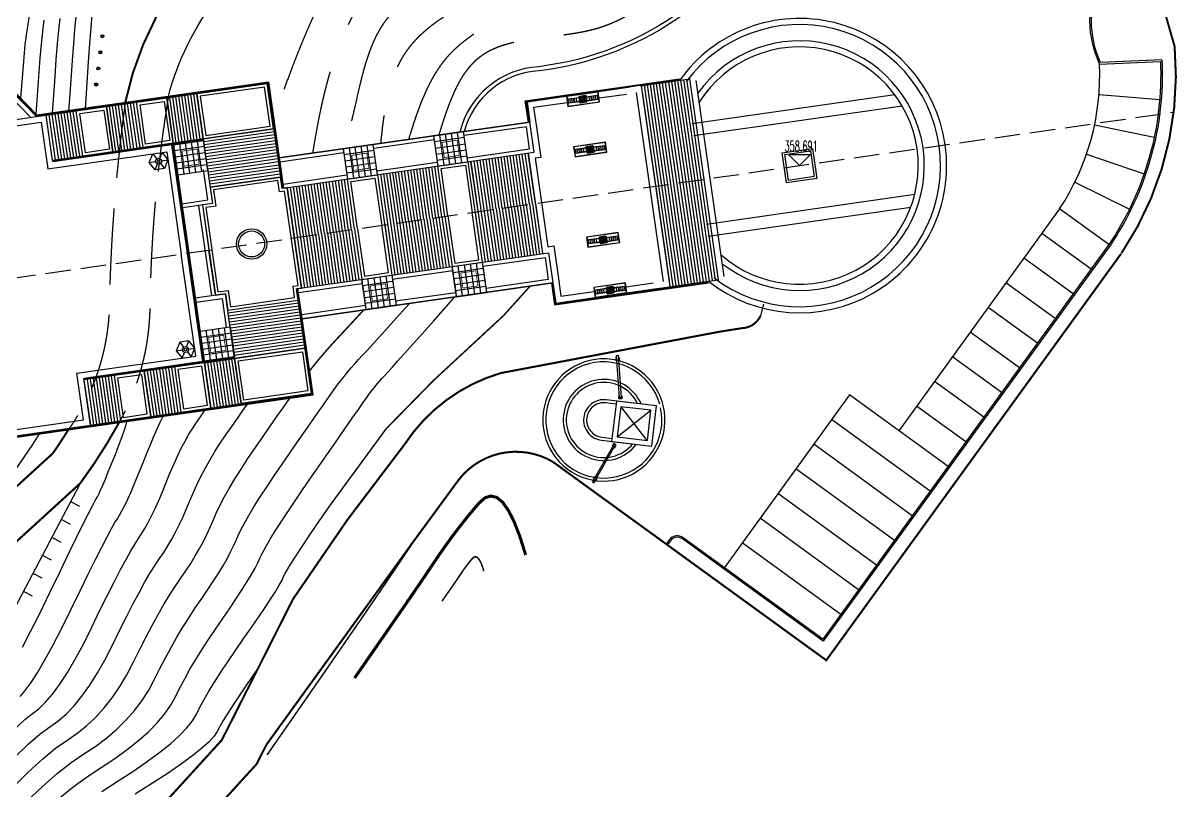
# Model space of a CAD drawing. Extents: x 351134 to 737836, y 2693212 to 3319468.
# Drawn here: x 578336 to 692059, y 3124821 to 3200467 of the extents above; entities that cross this region are included whole.
import ezdxf

# ---------------------------------------------------------------- set-up
doc = ezdxf.new("R2010")
doc.units = 0
doc.linetypes.add('0', pattern=[1, 1])
doc.linetypes.add('DASH', pattern=[0.35, 0.25, -0.1])
doc.layers.get('0').update_dxf_attribs({"linetype": 'CONTINUOUS'})
for name, color, linetype in [('00000实测标高', 6, 'CONTINUOUS'), ('00景观层', 10, 'CONTINUOUS'), ('01佛教小品', 2, 'CONTINUOUS'), ('01小品', 2, 'CONTINUOUS'), ('2', 7, 'CONTINUOUS'), ('3', 3, 'CONTINUOUS'), ('5', 5, 'CONTINUOUS'), ('DGX', 8, 'CONTINUOUS'), ('DLSS', 4, 'CONTINUOUS'), ('DMTZ', 3, 'CONTINUOUS'), ('瓦', 8, 'CONTINUOUS'), ('绿化', 3, 'CONTINUOUS'), ('道路', 1, 'CONTINUOUS')]:
    doc.layers.add(name, color=color, linetype=linetype)
doc.styles.add('_TCH_DIM', font='txt.shx', dxfattribs={"width": 0.8, "height": 3.5, "bigfont": 'hztxt.shx'})
doc.linetypes.add('FENCELINE2', pattern='A,6.35,-2.54,[132,ltypeshp.shx,S=2.54,R=0,X=-2.54,Y=0],-2.54,25.4', length=36.83)

# ---------------------------------------------------------------- blocks, each defined once
blk = doc.blocks.new('hrththh')
at = {"layer": '瓦'}
h = blk.add_hatch(dxfattribs=at)
h.set_pattern_fill('ANSI33', color=256, scale=600, style=0)
h.set_pattern_definition([(135, (1657657.03, 2146014.12), (106.06602, 106.06602), []), (135, (1657550.97, 2146014.12), (106.06602, 106.06602), [75, -37.5])])
h.paths.add_polyline_path([(1526935, 2243631), (1526985, 2243681), (1527535, 2243681), (1527585, 2243631), (1527585, 2243081), (1527535, 2243031), (1526985, 2243031), (1526935, 2243081)])
at = {"layer": '2', "flags": 128}
blk.add_lwpolyline([(1526935, 2243081), (1526935, 2243631), (1526985, 2243681), (1527535, 2243681), (1527585, 2243631), (1527585, 2243081), (1527535, 2243031), (1526985, 2243031), (1526935, 2243081)], dxfattribs=at)
at = {"layer": '3'}
for p, q in [((1527090, 2244616), (1527430, 2244616)), ((1527090, 2243706), (1527090, 2244616)), ((1527430, 2243706), (1527430, 2244616)), ((1527090, 2243006), (1527090, 2242096)), ((1527430, 2243006), (1527430, 2242096)), ((1527090, 2242096), (1527430, 2242096))]:
    blk.add_line(p, q, dxfattribs=at)
at = {"layer": '5', "color": 11}
for p, q in [((1527060, 2243706), (1527060, 2244796)), ((1527060, 2244796), (1527460, 2244796)), ((1527090, 2244429), (1527430, 2244429)), ((1527090, 2244250), (1527430, 2244250)), ((1527090, 2244188), (1527430, 2244188)), ((1527090, 2243990), (1527430, 2243990)), ((1527460, 2243706), (1527460, 2244796)), ((1527060, 2243006), (1527060, 2241916)), ((1527090, 2242723), (1527430, 2242723)), ((1527460, 2243006), (1527460, 2241916)), ((1527060, 2241916), (1527460, 2241916)), ((1527090, 2242524), (1527430, 2242524)), ((1527090, 2242463), (1527430, 2242463)), ((1527090, 2242284), (1527430, 2242284))]:
    blk.add_line(p, q, dxfattribs=at)
for points in [[(1526760, 2244936), (1526760, 2241776), (1527760, 2241776), (1527760, 2244936)], [(1526785, 2244911), (1526785, 2241801), (1527735, 2241801), (1527735, 2244911)]]:
    blk.add_lwpolyline(points, close=True, dxfattribs=at)
at = {"layer": '5', "color": 11, "flags": 128}
blk.add_lwpolyline([(1526910, 2243081), (1526910, 2243641), (1526974, 2243706), (1527545, 2243706), (1527610, 2243641), (1527610, 2243071), (1527545, 2243006), (1526974, 2243006), (1526917, 2243063)], dxfattribs=at)

msp = doc.modelspace()

# ---------------------------------------------------------------- linework, layer by layer
at = {"color": 1, "linetype": 'Continuous', "elevation": -355302, "flags": 128}
for points in [[(684436, 3196434, -0.221529), (684417, 3204905, 0.2747192), (680989, 3215163, -0.2329661), (678298, 3222713, 1.6078345)], [(690430, 3196697, -0.160329), (685353, 3178640)], [(657168, 3139787), (643408, 3149768, 0.4142136), (642011, 3149546), (641718, 3149141)]]:
    msp.add_lwpolyline(points, format="xyb", dxfattribs=at)
at = {"color": 8, "linetype": 'Continuous', "elevation": -355302, "flags": 128}
for points in [[(690573, 3196853), (684530, 3196588, -0.2193166), (684560, 3204857, 0.2750264), (681090, 3215274, -0.232837), (678447, 3222696)], [(690573, 3196853, -0.1616051), (685477, 3178556, -0.160329)], [(657201, 3139577), (643320, 3149647, 0.4142136), (642133, 3149458), (641839, 3149053)]]:
    msp.add_lwpolyline(points, format="xyb", dxfattribs=at)
at = {"color": 1, "linetype": 'Continuous', "elevation": -355302, "flags": 128}
for points in [[(684436, 3196434), (690430, 3196697)], [(685353, 3178640), (657168, 3139787)]]:
    msp.add_lwpolyline(points, dxfattribs=at)
at = {"color": 8, "linetype": 'Continuous', "elevation": -355302, "flags": 128}
for points in [[(684384, 3193428), (690360, 3192940)], [(683948, 3190455), (689820, 3189223)], [(683159, 3187553), (688820, 3185601)], [(681994, 3184783), (687376, 3182134)], [(685353, 3178640), (680496, 3182163)], [(683591, 3176212), (678735, 3179735)], [(685474, 3178552), (657201, 3139577)], [(681830, 3173783), (676973, 3177307)], [(680068, 3171355), (675212, 3174878)], [(678307, 3168927), (673450, 3172450)], [(676545, 3166498), (671688, 3170022)], [(674784, 3164070), (669927, 3167593)], [(673022, 3161642), (668165, 3165165)], [(669499, 3156785), (659785, 3163831)], [(671260, 3159213), (666404, 3162737)], [(667737, 3154357), (658024, 3161403)], [(665976, 3151928), (656262, 3158975)], [(657501, 3137692), (630565, 3157232)], [(657501, 3137692), (630565, 3157232)], [(664214, 3149500), (654501, 3156546)], [(662452, 3147072), (652739, 3154118)], [(660691, 3144643), (650978, 3151690)], [(658929, 3142215), (649216, 3149261)]]:
    msp.add_lwpolyline(points, dxfattribs=at)
at = {"color": 8, "linetype": 'Continuous', "flags": 128}
for points in [[(680496, 3182163), (664642, 3160308)], [(659785, 3163831), (647454, 3146833)]]:
    msp.add_lwpolyline(points, dxfattribs=at)
at = {"color": 8, "linetype": 'Continuous'}
for centre, radius, start, end in [((660416, 3195386, -1065906), 24043, 326.63548, 2.49893), ((626941, 3151050, -698), 7166, 48.46308, 141.2949)]:
    msp.add_arc(centre, radius, start, end, dxfattribs=at)
at = {"layer": '00000实测标高', "color": 6}
for p, q in [((654864, 3186423, -355302), (653814, 3187473, -355302)), ((655914, 3187473, -355302), (653814, 3187473, -355302)), ((654864, 3186423, -355302), (655914, 3187473, -355302))]:
    msp.add_line(p, q, dxfattribs=at)
at = {"layer": '00000实测标高', "color": 7, "linetype": 'DASH', "ltscale": 10000, "elevation": -355302, "flags": 128}
msp.add_lwpolyline([(369208, 3145600), (691743, 3191693)], dxfattribs=at)
at = {"layer": '00景观层', "linetype": 'Continuous'}
for p, q in [((579647, 3191253, -355302), (568828, 3202342, -355302)), ((579647, 3191253, -355302), (568828, 3202342, -355302)), ((579701, 3191412, -355302), (569040, 3202339, -355302)), ((579701, 3191412, -355302), (569040, 3202339, -355302)), ((596100, 3189058, -355302), (595463, 3193513, -355302)), ((596100, 3189058, -355302), (595463, 3193513, -355302)), ((587191, 3187785, -355302), (586554, 3192240, -355302)), ((590160, 3188209, -355302), (589524, 3192664, -355302)), ((593130, 3188634, -355302), (592494, 3193088, -355302)), ((593130, 3188634, -355302), (592494, 3193088, -355302)), ((581251, 3186936, -355302), (580614, 3191391, -355302)), ((603592, 3187177, -355302), (628291, 3190707, -355302)), ((593130, 3188634, -355302), (594675, 3177821, -355302)), ((604016, 3184207, -355302), (628715, 3187737, -355302)), ((581251, 3186936, -355302), (581272, 3186788, -355302)), ((623186, 3181897, -355302), (622478, 3186847, -355302)), ((603639, 3185786, -355302), (603868, 3184186, -355302)), ((622889, 3181854, -355302), (623596, 3176904, -355302)), ((613979, 3180581, -355302), (614687, 3175631, -355302)), ((596221, 3167009, -355302), (594675, 3177821, -355302)), ((605431, 3174307, -355302), (630130, 3177837, -355302)), ((606757, 3163969, -355302), (605282, 3174286, -355302)), ((605511, 3172686, -355302), (605282, 3174286, -355302)), ((605282, 3174286, -355302), (606757, 3163969, -355302)), ((605855, 3171337, -355302), (630554, 3174867, -355302)), ((599190, 3167433, -355302), (599827, 3162979, -355302)), ((599190, 3167433, -355302), (599827, 3162979, -355302)), ((590281, 3166160, -355302), (590918, 3161705, -355302)), ((593251, 3166585, -355302), (593887, 3162130, -355302)), ((596221, 3167009, -355302), (596857, 3162554, -355302)), ((596221, 3167009, -355302), (596857, 3162554, -355302)), ((587311, 3165736, -355302), (587290, 3165884, -355302))]:
    msp.add_line(p, q, dxfattribs=at)
at = {"layer": '00景观层', "color": 250, "linetype": 'Continuous'}
for p, q in [((579095, 3191174, -355302), (570601, 3199880, -355302)), ((579095, 3191174, -355302), (570601, 3199880, -355302)), ((594912, 3188888, -355302), (594276, 3193343, -355302)), ((595209, 3188931, -355302), (594573, 3193386, -355302)), ((595506, 3188973, -355302), (594870, 3193428, -355302)), ((595803, 3189016, -355302), (595166, 3193470, -355302)), ((587488, 3187827, -355302), (586851, 3192282, -355302)), ((587785, 3187870, -355302), (587148, 3192324, -355302)), ((588082, 3187912, -355302), (587445, 3192367, -355302)), ((588379, 3187955, -355302), (587742, 3192409, -355302)), ((588676, 3187997, -355302), (588039, 3192452, -355302)), ((588973, 3188039, -355302), (588336, 3192494, -355302)), ((589269, 3188082, -355302), (588633, 3192537, -355302)), ((589566, 3188124, -355302), (588930, 3192579, -355302)), ((589863, 3188167, -355302), (589227, 3192622, -355302)), ((593427, 3188676, -355302), (592791, 3193131, -355302)), ((593724, 3188719, -355302), (593088, 3193173, -355302)), ((594021, 3188761, -355302), (593385, 3193216, -355302)), ((594318, 3188803, -355302), (593682, 3193258, -355302)), ((594615, 3188846, -355302), (593979, 3193301, -355302)), ((581548, 3186978, -355302), (580911, 3191433, -355302)), ((581845, 3187021, -355302), (581208, 3191476, -355302)), ((582142, 3187063, -355302), (581505, 3191518, -355302)), ((582439, 3187106, -355302), (581802, 3191561, -355302)), ((582736, 3187148, -355302), (582099, 3191603, -355302)), ((583033, 3187191, -355302), (582396, 3191645, -355302)), ((583330, 3187233, -355302), (582693, 3191688, -355302)), ((583627, 3187276, -355302), (582990, 3191730, -355302)), ((583924, 3187318, -355302), (583287, 3191773, -355302)), ((591805, 3187141, -355302), (592037, 3187720, -355302)), ((609934, 3187679, -355302), (603648, 3186781, -355302)), ((590780, 3186733, -355302), (591398, 3186821, -355302)), ((591124, 3187589, -355302), (591509, 3187099, -355302)), ((591350, 3186007, -355302), (591582, 3186586, -355302)), ((591878, 3186628, -355302), (592263, 3186138, -355302)), ((591990, 3186906, -355302), (592607, 3186994, -355302)), ((603959, 3184603, -355302), (610246, 3185501, -355302)), ((630045, 3178431, -355302), (630639, 3178516, -355302)), ((605487, 3173912, -355302), (611773, 3174810, -355302)), ((612085, 3172632, -355302), (605799, 3171733, -355302)), ((593776, 3169031, -355302), (594161, 3168541, -355302)), ((594457, 3168583, -355302), (594689, 3169162, -355302)), ((594642, 3168348, -355302), (595259, 3168436, -355302)), ((593432, 3168175, -355302), (594050, 3168263, -355302)), ((594002, 3167449, -355302), (594234, 3168028, -355302)), ((594530, 3168071, -355302), (594915, 3167580, -355302)), ((597706, 3167221, -355302), (598342, 3162766, -355302)), ((598003, 3167264, -355302), (598639, 3162809, -355302)), ((598300, 3167306, -355302), (598936, 3162851, -355302)), ((598597, 3167348, -355302), (599233, 3162894, -355302)), ((598894, 3167391, -355302), (599530, 3162936, -355302)), ((590578, 3166203, -355302), (591215, 3161748, -355302)), ((590875, 3166245, -355302), (591512, 3161790, -355302)), ((591172, 3166287, -355302), (591809, 3161833, -355302)), ((591469, 3166330, -355302), (592106, 3161875, -355302)), ((591766, 3166372, -355302), (592403, 3161918, -355302)), ((592063, 3166415, -355302), (592700, 3161960, -355302)), ((592360, 3166457, -355302), (592997, 3162002, -355302)), ((592657, 3166500, -355302), (593294, 3162045, -355302)), ((592954, 3166542, -355302), (593590, 3162087, -355302)), ((596518, 3167051, -355302), (597154, 3162597, -355302)), ((596815, 3167094, -355302), (597451, 3162639, -355302)), ((597112, 3167136, -355302), (597748, 3162682, -355302)), ((597409, 3167179, -355302), (598045, 3162724, -355302)), ((584638, 3165354, -355302), (585275, 3160899, -355302)), ((584935, 3165396, -355302), (585572, 3160941, -355302)), ((585232, 3165439, -355302), (585869, 3160984, -355302)), ((585529, 3165481, -355302), (586166, 3161026, -355302)), ((585826, 3165523, -355302), (586463, 3161069, -355302)), ((586123, 3165566, -355302), (586760, 3161111, -355302)), ((586420, 3165608, -355302), (587057, 3161154, -355302)), ((586717, 3165651, -355302), (587354, 3161196, -355302)), ((587014, 3165693, -355302), (587651, 3161238, -355302))]:
    msp.add_line(p, q, dxfattribs=at)
at = {"layer": '00景观层', "color": 7}
for p, q in [((639194, 3194285, -355302), (644045, 3194979, -355302)), ((639194, 3194285, -355302), (644045, 3194979, -355302)), ((638204, 3194144, -355302), (628008, 3192687, -355302)), ((628008, 3192687, -355302), (628291, 3190707, -355302)), ((581251, 3186936, -355302), (580614, 3191391, -355302)), ((597009, 3182701, -355302), (594039, 3182276, -355302)), ((642023, 3174486, -355302), (646874, 3175179, -355302)), ((646895, 3175031, -355302), (646874, 3175179, -355302)), ((630554, 3174867, -355302), (630837, 3172888, -355302)), ((630837, 3172888, -355302), (641033, 3174345, -355302)), ((598282, 3173791, -355302), (595312, 3173366, -355302)), ((584341, 3165311, -355302), (584978, 3160857, -355302))]:
    msp.add_line(p, q, dxfattribs=at)
at = {"layer": '00景观层', "color": 11}
for p, q in [((595952, 3185855, -355302), (595527, 3188825, -355302)), ((621842, 3189179, -355302), (618872, 3188754, -355302)), ((619381, 3189433, -355302), (619806, 3186464, -355302)), ((620400, 3186548, -355302), (619975, 3189518, -355302)), ((620994, 3186633, -355302), (620569, 3189603, -355302)), ((621588, 3186718, -355302), (621163, 3189688, -355302)), ((596206, 3188316, -355302), (593236, 3187891, -355302)), ((593321, 3187297, -355302), (596291, 3187721, -355302)), ((593745, 3188570, -355302), (594170, 3185601, -355302)), ((594764, 3185685, -355302), (594339, 3188655, -355302)), ((595358, 3185770, -355302), (594933, 3188740, -355302)), ((612932, 3187906, -355302), (609963, 3187482, -355302)), ((610472, 3188161, -355302), (610896, 3185191, -355302)), ((611490, 3185276, -355302), (611066, 3188246, -355302)), ((612084, 3185360, -355302), (611660, 3188330, -355302)), ((612678, 3185445, -355302), (612253, 3188415, -355302)), ((618957, 3188160, -355302), (621927, 3188585, -355302)), ((619042, 3187566, -355302), (622012, 3187991, -355302)), ((593406, 3186703, -355302), (596376, 3187127, -355302)), ((593491, 3186109, -355302), (596461, 3186533, -355302)), ((610047, 3186888, -355302), (613017, 3187312, -355302)), ((610132, 3186294, -355302), (613102, 3186718, -355302)), ((619127, 3186972, -355302), (622097, 3187397, -355302)), ((610217, 3185700, -355302), (613187, 3186124, -355302)), ((620711, 3175887, -355302), (623681, 3176312, -355302)), ((621644, 3173596, -355302), (621220, 3176565, -355302)), ((621814, 3176651, -355302), (622238, 3173681, -355302)), ((622408, 3176736, -355302), (622832, 3173766, -355302)), ((623002, 3176821, -355302), (623426, 3173851, -355302)), ((612735, 3172322, -355302), (612311, 3175291, -355302)), ((612905, 3175377, -355302), (613329, 3172407, -355302)), ((613499, 3175462, -355302), (613923, 3172492, -355302)), ((614093, 3175547, -355302), (614517, 3172577, -355302)), ((620796, 3175293, -355302), (623766, 3175718, -355302)), ((611802, 3174613, -355302), (614771, 3175038, -355302)), ((611886, 3174019, -355302), (614856, 3174444, -355302)), ((620881, 3174699, -355302), (623851, 3175124, -355302)), ((623935, 3174530, -355302), (620966, 3174105, -355302)), ((611971, 3173425, -355302), (614941, 3173850, -355302)), ((615026, 3173256, -355302), (612056, 3172831, -355302)), ((595860, 3169534, -355302), (598830, 3169958, -355302)), ((596793, 3167242, -355302), (596369, 3170212, -355302)), ((596963, 3170297, -355302), (597387, 3167327, -355302)), ((597557, 3170382, -355302), (597981, 3167412, -355302)), ((598151, 3170467, -355302), (598575, 3167497, -355302)), ((595945, 3168940, -355302), (598915, 3169364, -355302)), ((596030, 3168346, -355302), (598999, 3168770, -355302)), ((599084, 3168176, -355302), (596115, 3167751, -355302))]:
    msp.add_line(p, q, dxfattribs=at)
at = {"layer": '00景观层', "color": 250, "linetype": 'DASH', "ltscale": 100}
for p, q in [((620626, 3176480, -355302), (620994, 3173906, -355302)), ((623596, 3176905, -355302), (624020, 3173935, -355302)), ((611717, 3175207, -355302), (612085, 3172633, -355302)), ((614687, 3175631, -355302), (615111, 3172661, -355302)), ((620994, 3173906, -355302), (621051, 3173510, -355302)), ((612085, 3172633, -355302), (612141, 3172237, -355302))]:
    msp.add_line(p, q, dxfattribs=at)
at = {"layer": '00景观层', "color": 250, "linetype": 'Continuous', "elevation": -355302, "flags": 128}
msp.add_lwpolyline([(664476, 3222957, 0.2612047), (647682, 3206752, -0.1423641), (643454, 3201835, -0.1287902), (629164, 3196172, 0.3283512), (621375, 3189719)], format="xyb", dxfattribs=at)
at = {"layer": '00景观层', "color": 7, "elevation": -355302, "flags": 128}
msp.add_lwpolyline([(664954, 3222666, 0.2659392), (648057, 3206611, -0.1427079), (643681, 3201506, -0.1288056), (629199, 3195773, 0.323222), (621805, 3189780, 0.323222)], format="xyb", dxfattribs=at)
at = {"layer": '00景观层', "color": 31, "linetype": 'FENCELINE2', "ltscale": 150, "elevation": -355302, "flags": 128}
for points in [[(568934, 3202340), (579674, 3191332), (602457, 3194588), (603942, 3184196)], [(628213, 3190696), (627919, 3192750), (643040, 3194916)], [(593141, 3188559), (596111, 3188984)], [(594601, 3177811), (593067, 3188549), (581262, 3186862)], [(594601, 3177811), (596136, 3167073), (584331, 3165386)], [(573707, 3166743), (574767, 3159322), (606842, 3163905), (605357, 3174297)], [(630480, 3174857), (630774, 3172803), (645895, 3174964)], [(596210, 3167083), (599180, 3167508)]]:
    msp.add_lwpolyline(points, dxfattribs=at)
at = {"layer": '00景观层', "linetype": 'Continuous', "elevation": -355302, "flags": 128}
for points in [[(570467, 3189941), (602393, 3194503)], [(603030, 3190048), (593130, 3188634)], [(628715, 3187737), (628291, 3190707)], [(581251, 3186936), (593130, 3188634)], [(581251, 3186936), (593130, 3188634)], [(594675, 3177821), (593130, 3188634)], [(628828, 3182703), (628121, 3187653)], [(623186, 3181897), (622478, 3186847)], [(623186, 3181897), (622478, 3186847)], [(613272, 3185531), (614687, 3175631)], [(611009, 3180157), (610302, 3185106)], [(628828, 3182703), (629536, 3177753)], [(622889, 3181854), (623596, 3176904)], [(622889, 3181854), (623596, 3176904)], [(611009, 3180157), (611717, 3175207)], [(613979, 3180581), (614687, 3175631)], [(613979, 3180581), (614687, 3175631)], [(594675, 3177821), (596221, 3167009)], [(606120, 3168424), (596221, 3167009)], [(574831, 3159406), (606757, 3163969)]]:
    msp.add_lwpolyline(points, dxfattribs=at)
at = {"layer": '00景观层', "linetype": 'Continuous', "ltscale": 200, "elevation": -355302, "flags": 128}
for points in [[(571517, 3182593), (570467, 3189941), (602393, 3194503), (603868, 3184186)], [(579674, 3191332), (602457, 3194588), (603942, 3184196)], [(579701, 3191412), (602520, 3194673), (604016, 3184207)], [(581251, 3186936), (593130, 3188634), (594675, 3177821)], [(594675, 3177821), (593130, 3188634), (581251, 3186936)], [(581251, 3186936), (593130, 3188634)], [(594527, 3177800), (593003, 3188464), (581272, 3186788)], [(604016, 3184207), (603868, 3184186)], [(594527, 3177800), (596051, 3167136), (584320, 3165460)], [(594675, 3177821), (596221, 3167009), (584341, 3165311)], [(573633, 3166733), (574704, 3159237), (606926, 3163842), (605431, 3174308)], [(573781, 3166754), (574831, 3159406), (606757, 3163969), (605282, 3174286)], [(605431, 3174308), (605282, 3174286)]]:
    msp.add_lwpolyline(points, dxfattribs=at)
at = {"layer": '00景观层', "color": 7, "elevation": -355302}
for points in [[(596100, 3189058), (603030, 3190048), (602393, 3194503), (595463, 3193513)], [(583584, 3191815), (586554, 3192240), (587191, 3187785), (584221, 3187360)], [(589524, 3192664), (592494, 3193088), (593130, 3188634), (590160, 3188209)], [(628291, 3190707), (603592, 3187177), (604016, 3184207), (628715, 3187737)], [(630554, 3174867), (605855, 3171337), (605431, 3174308), (630130, 3177838)], [(599190, 3167433), (606120, 3168424), (606757, 3163969), (599827, 3162979)], [(587948, 3161281), (590918, 3161705), (590281, 3166160), (587311, 3165736)], [(593887, 3162130), (596857, 3162554), (596221, 3167009), (593251, 3166585)]]:
    msp.add_lwpolyline(points, close=True, dxfattribs=at)
at = {"layer": '00景观层', "color": 7, "elevation": -355302, "flags": 128}
for points in [[(628139, 3190685), (627834, 3192813), (643029, 3194990)], [(644045, 3194979), (644019, 3195132)], [(646874, 3175179), (644045, 3194979)], [(642419, 3174543), (639590, 3194342)], [(628715, 3187737), (628291, 3190707), (628291, 3190707)], [(593576, 3185515), (596546, 3185940), (596121, 3188910), (593151, 3188485), (593576, 3185515)], [(593151, 3188485), (596121, 3188910)], [(619212, 3186379), (622181, 3186803), (621757, 3189774), (618787, 3189349), (619212, 3186379)], [(610302, 3185106), (613272, 3185530), (612847, 3188500), (609878, 3188076), (610302, 3185106)], [(628121, 3187652), (629536, 3177753)], [(622181, 3186804), (623596, 3176905)], [(619919, 3181430), (619211, 3186380)], [(597292, 3173649), (598282, 3173791), (598282, 3173791), (598511, 3172185), (605441, 3173175), (605282, 3174286), (605777, 3174357), (604362, 3184257), (603868, 3184186), (603709, 3185297), (596779, 3184306), (597009, 3182701), (596019, 3182559), (597292, 3173649)], [(596779, 3184306), (603709, 3185297)], [(595623, 3182503), (596896, 3173593)], [(596019, 3182559), (596655, 3178104)], [(619919, 3181430), (620626, 3176480)], [(573357, 3169724), (573781, 3166754), (573781, 3166754), (574831, 3159406), (584978, 3160857), (584320, 3165460), (596051, 3167136), (594527, 3177800)], [(597292, 3173649), (596655, 3178104)], [(620626, 3176481), (623596, 3176905), (624020, 3173935), (621051, 3173510), (620626, 3176481)], [(611717, 3175207), (614687, 3175632), (615111, 3172662), (612141, 3172237), (611717, 3175207)], [(611717, 3175207), (614687, 3175631)], [(630406, 3174846), (630710, 3172718), (645905, 3174889)], [(630554, 3174867), (630837, 3172888), (645884, 3175038)], [(630554, 3174867), (630554, 3174867)], [(598511, 3172185), (605441, 3173175)], [(621051, 3173510), (624020, 3173935)], [(651311, 3172778), (651009, 3171616)], [(651311, 3172778), (651009, 3171616)], [(595775, 3170127), (598745, 3170552), (599169, 3167582), (596199, 3167157), (595775, 3170127)], [(599190, 3167433), (606120, 3168424)], [(596199, 3167157), (599169, 3167582)], [(596221, 3167009), (599190, 3167433)], [(596221, 3167009), (599190, 3167433)]]:
    msp.add_lwpolyline(points, dxfattribs=at)
at = {"layer": '00景观层', "color": 250, "linetype": 'Continuous', "elevation": -355302, "flags": 128}
for points in [[(643607, 3174712), (640778, 3194512)], [(643904, 3174755), (641075, 3194554)], [(644201, 3174797), (641372, 3194597)], [(644498, 3174840), (641669, 3194639)], [(644795, 3174882), (641966, 3194681)], [(645092, 3174925), (642263, 3194724)], [(645389, 3174967), (642560, 3194766)], [(645686, 3175009), (642857, 3194809)], [(645983, 3175052), (643154, 3194851)], [(646280, 3175094), (643451, 3194894)], [(646577, 3175137), (643748, 3194936)], [(647434, 3175505), (644673, 3194823)], [(635101, 3193094), (637794, 3193479)], [(641444, 3175009), (638784, 3193621)], [(642122, 3174500), (639293, 3194299)], [(642038, 3175094), (639378, 3193706)], [(642716, 3174585), (639887, 3194384)], [(643013, 3174627), (640184, 3194427)], [(643310, 3174670), (640481, 3194469)], [(644271, 3190566), (664241, 3193420)], [(644271, 3190566), (664241, 3193420)], [(628969, 3190198), (628686, 3192178), (631973, 3192647)], [(644441, 3189378), (664973, 3192312)], [(644441, 3189378), (664973, 3192312)], [(572621, 3179114), (572027, 3183272), (572027, 3183272), (571146, 3189432), (580105, 3190712), (580763, 3186109), (592494, 3187785), (593933, 3177715)], [(622125, 3187199), (628262, 3188076), (627951, 3190254), (621814, 3189377)], [(629394, 3187228), (628969, 3190198), (628969, 3190198)], [(603072, 3189751), (596143, 3188761)], [(603115, 3189454), (596185, 3188464)], [(603157, 3189157), (596227, 3188167)], [(603199, 3188860), (596270, 3187870)], [(618844, 3188953), (612904, 3188104)], [(603242, 3188564), (596312, 3187573)], [(603284, 3188267), (596355, 3187276)], [(603327, 3187970), (596397, 3186979)], [(603369, 3187673), (596440, 3186682)], [(603412, 3187376), (596482, 3186385)], [(603454, 3187079), (596525, 3186088)], [(603497, 3186782), (596567, 3185791)], [(613215, 3185926), (619155, 3186775)], [(622478, 3186847), (623893, 3176947)], [(622775, 3186889), (624190, 3176990)], [(623072, 3186932), (624487, 3177032)], [(623369, 3186974), (624784, 3177074)], [(623666, 3187017), (625081, 3177117)], [(624671, 3182109), (623963, 3187059)], [(624968, 3182152), (624260, 3187102)], [(625264, 3182194), (624557, 3187144)], [(625561, 3182237), (624854, 3187187)], [(625858, 3182279), (625151, 3187229)], [(626155, 3182322), (625448, 3187271)], [(626452, 3182364), (625745, 3187314)], [(626749, 3182407), (626042, 3187357)], [(627046, 3182449), (626339, 3187399)], [(627343, 3182492), (626636, 3187441)], [(627640, 3182534), (626933, 3187484)], [(627937, 3182576), (627230, 3187526)], [(628234, 3182618), (627527, 3187568)], [(628531, 3182660), (627824, 3187610)], [(629394, 3187228), (628800, 3187143)], [(628800, 3187143), (630045, 3178431)], [(593512, 3185961), (593982, 3182672), (596556, 3183040), (596129, 3186031)], [(603539, 3186485), (596609, 3185494)], [(603581, 3186188), (596652, 3185197)], [(603624, 3185891), (596694, 3184900)], [(603666, 3185594), (596737, 3184603)], [(613569, 3185574), (614984, 3175674)], [(613866, 3185616), (615281, 3175716)], [(614163, 3185658), (615578, 3175759)], [(614460, 3185701), (615875, 3175801)], [(614757, 3185743), (616171, 3175843)], [(615761, 3180836), (615054, 3185786)], [(616058, 3180878), (615351, 3185828)], [(616355, 3180921), (615648, 3185871)], [(616652, 3180963), (615945, 3185913)], [(616949, 3181006), (616242, 3185956)], [(617246, 3181048), (616539, 3185998)], [(617543, 3181090), (616836, 3186040)], [(617840, 3181133), (617133, 3186083)], [(618137, 3181175), (617430, 3186125)], [(618434, 3181218), (617727, 3186168)], [(618731, 3181260), (618024, 3186210)], [(619028, 3181303), (618320, 3186253)], [(619325, 3181345), (618617, 3186295)], [(619622, 3181388), (618914, 3186337)], [(620216, 3181472), (619551, 3186125), (621927, 3186465), (622592, 3181812)], [(604362, 3184258), (605777, 3174358)], [(604362, 3184257), (605777, 3174357)], [(604659, 3184300), (606074, 3174400)], [(604956, 3184343), (606371, 3174443)], [(605253, 3184385), (606668, 3174485)], [(606258, 3179477), (605550, 3184427)], [(606555, 3179520), (605847, 3184470)], [(606852, 3179562), (606144, 3184512)], [(607149, 3179605), (606441, 3184555)], [(607446, 3179647), (606738, 3184597)], [(607743, 3179690), (607035, 3184640)], [(608040, 3179732), (607332, 3184682)], [(608337, 3179775), (607629, 3184724)], [(608634, 3179817), (607926, 3184767)], [(608931, 3179859), (608223, 3184809)], [(609227, 3179902), (608520, 3184852)], [(609524, 3179944), (608817, 3184894)], [(609821, 3179987), (609114, 3184937)], [(610118, 3180029), (609411, 3184979)], [(610415, 3180072), (609708, 3185022)], [(610712, 3180114), (610005, 3185064)], [(611306, 3180199), (610641, 3184852), (613017, 3185191), (613682, 3180538)], [(645686, 3180667), (666218, 3183601)], [(645686, 3180667), (666218, 3183601)], [(624671, 3182109), (625378, 3177159)], [(624968, 3182152), (625675, 3177202)], [(625264, 3182194), (625972, 3177244)], [(625561, 3182237), (626269, 3177287)], [(625858, 3182279), (626566, 3177329)], [(626155, 3182322), (626863, 3177372)], [(626452, 3182364), (627160, 3177414)], [(626749, 3182407), (627457, 3177457)], [(627046, 3182449), (627754, 3177499)], [(627343, 3182492), (628051, 3177542)], [(627640, 3182534), (628348, 3177584)], [(627937, 3182576), (628645, 3177626)], [(628234, 3182618), (628942, 3177668)], [(628531, 3182660), (629239, 3177710)], [(645856, 3179479), (665825, 3182333)], [(645856, 3179479), (665825, 3182333)], [(615761, 3180836), (616468, 3175886)], [(616058, 3180878), (616765, 3175928)], [(616355, 3180921), (617062, 3175971)], [(616652, 3180963), (617359, 3176013)], [(616949, 3181006), (617656, 3176056)], [(617246, 3181048), (617953, 3176098)], [(617543, 3181090), (618250, 3176141)], [(617840, 3181133), (618547, 3176183)], [(618137, 3181175), (618844, 3176225)], [(618434, 3181218), (619141, 3176268)], [(618731, 3181260), (619438, 3176310)], [(619028, 3181303), (619735, 3176353)], [(619325, 3181345), (620032, 3176395)], [(619622, 3181388), (620329, 3176438)], [(620216, 3181472), (620881, 3176820), (623257, 3177159), (622592, 3181812)], [(607743, 3179690), (608450, 3174740)], [(608040, 3179732), (608747, 3174782)], [(608337, 3179775), (609044, 3174825)], [(608634, 3179817), (609341, 3174867)], [(608931, 3179859), (609638, 3174909)], [(609227, 3179902), (609935, 3174952)], [(609524, 3179944), (610232, 3174994)], [(609821, 3179987), (610529, 3175037)], [(610118, 3180029), (610826, 3175079)], [(610415, 3180072), (611123, 3175122)], [(610712, 3180114), (611420, 3175164)], [(611306, 3180199), (611971, 3175546), (614347, 3175886), (613682, 3180538)], [(606258, 3179477), (606965, 3174528)], [(606555, 3179520), (607262, 3174570)], [(606852, 3179562), (607559, 3174612)], [(607149, 3179605), (607856, 3174655)], [(607446, 3179647), (608153, 3174697)], [(573866, 3170402), (574460, 3166245), (574460, 3166245), (575340, 3160085), (584299, 3161366), (583641, 3165969), (595372, 3167645), (593933, 3177715)], [(630639, 3178516), (631063, 3175546), (631063, 3175546)], [(623653, 3176508), (629790, 3177385), (630102, 3175207), (623964, 3174329)], [(614743, 3175235), (620683, 3176084)], [(631063, 3175546), (631346, 3173566), (634633, 3174036)], [(637761, 3174483), (640454, 3174868)], [(595839, 3169682), (595369, 3172970), (597943, 3173338), (598349, 3170495)], [(605483, 3172878), (598554, 3171888)], [(620994, 3173906), (615054, 3173057)], [(605526, 3172581), (598596, 3171591)], [(605568, 3172284), (598639, 3171294)], [(605611, 3171987), (598681, 3170997)], [(605653, 3171690), (598724, 3170700)], [(605696, 3171393), (598766, 3170403)], [(605738, 3171097), (598809, 3170106)], [(605781, 3170800), (598851, 3169809)], [(605823, 3170503), (598893, 3169512)], [(605865, 3170206), (598936, 3169215)], [(605908, 3169909), (598978, 3168918)], [(605950, 3169612), (599021, 3168621)], [(605993, 3169315), (599063, 3168324)], [(606035, 3169018), (599106, 3168027)], [(606078, 3168721), (599148, 3167730)]]:
    msp.add_lwpolyline(points, dxfattribs=at)
at = {"layer": '00景观层', "color": 7, "elevation": -355302}
for points in [[(595452, 3193590), (595463, 3193513)], [(596100, 3189058), (597009, 3182701)], [(630130, 3177838), (630554, 3174867), (630554, 3174867)], [(599190, 3167433), (598282, 3173791)], [(599838, 3162901), (599827, 3162979)]]:
    msp.add_lwpolyline(points, dxfattribs=at)
at = {"layer": '00景观层', "color": 250, "linetype": 'Continuous', "elevation": -355302, "flags": 128}
for points in [[(596355, 3189398), (602690, 3190303), (602139, 3194164), (595803, 3193258)], [(597547, 3173989), (598536, 3174130), (598766, 3172524), (605102, 3173430), (604943, 3174541), (605438, 3174612), (604108, 3183917), (603613, 3183846), (603454, 3184957), (597119, 3184052), (597348, 3182446), (596358, 3182305)], [(599530, 3167179), (605866, 3168084), (606417, 3164223), (600082, 3163318)]]:
    msp.add_lwpolyline(points, close=True, dxfattribs=at)
at = {"layer": '00景观层', "color": 250, "linetype": 'Continuous', "elevation": -355302}
for points in [[(589863, 3192409), (592239, 3192749), (592791, 3188888), (590415, 3188549)], [(583924, 3191561), (586299, 3191900), (586851, 3188039), (584475, 3187700)], [(637124, 3163568), (636834, 3167730), (636983, 3167741), (637274, 3163579)], [(594142, 3162469), (596518, 3162809), (595966, 3166670), (593590, 3166330)], [(588202, 3161620), (590578, 3161960), (590026, 3165821), (587651, 3165481)], [(636538, 3158883), (634465, 3155263), (634596, 3155188), (636668, 3158809)]]:
    msp.add_lwpolyline(points, close=True, dxfattribs=at)
at = {"layer": '00景观层', "color": 31, "linetype": 'DASH', "ltscale": 1000, "const_width": 75, "elevation": -355302, "flags": 128}
for points in [[(619848, 3187227), (621333, 3187439), (621121, 3188924), (619636, 3188712)], [(594212, 3186364), (595697, 3186576), (595485, 3188061), (594000, 3187849)], [(610938, 3185954), (612423, 3186167), (612211, 3187652), (610726, 3187439)], [(621475, 3175845), (622960, 3176057), (623172, 3174572), (621687, 3174360)], [(612565, 3174571), (614050, 3174783), (614262, 3173298), (612777, 3173086)], [(596624, 3169491), (598108, 3169703), (598321, 3168218), (596836, 3168006)]]:
    msp.add_lwpolyline(points, close=True, dxfattribs=at)
at = {"layer": '00景观层', "color": 11, "linetype": 'Continuous', "elevation": -355302, "flags": 128}
for points in [[(592607, 3186994), (592263, 3186138), (591350, 3186007), (590780, 3186733), (591124, 3187589), (592037, 3187720)], [(595259, 3168436), (594689, 3169162), (593776, 3169031), (593432, 3168175), (594002, 3167449), (594915, 3167580)]]:
    msp.add_lwpolyline(points, close=True, dxfattribs=at)
at = {"layer": '00景观层', "color": 7, "elevation": -355302, "flags": 128}
msp.add_lwpolyline([(597547, 3173989), (598536, 3174130), (598766, 3172524), (605102, 3173430), (604943, 3174541), (605438, 3174612), (604108, 3183917), (603613, 3183846), (603454, 3184957), (597119, 3184052), (597348, 3182446), (596358, 3182305)], close=True, dxfattribs=at)
at = {"layer": '00景观层', "color": 250, "linetype": 'Continuous'}
for points in [[(636870, 3167204), (636797, 3167199), (636776, 3167498), (636850, 3167504)], [(636999, 3167514), (637076, 3167519), (637096, 3167220), (637020, 3167215)], [(637262, 3163747), (637342, 3163753), (637363, 3163453), (637064, 3163433), (637043, 3163732), (637112, 3163737)], [(636585, 3158662), (636654, 3158623), (636803, 3158883), (636543, 3159032), (636394, 3158772), (636454, 3158737)], [(634727, 3155720), (634664, 3155757), (634514, 3155497), (634578, 3155460)], [(634708, 3155386), (634775, 3155347), (634924, 3155608), (634857, 3155646)]]:
    msp.add_lwpolyline(points, dxfattribs=at)
at = {"layer": '00景观层', "color": 250, "linetype": 'Continuous', "flags": 128}
for points in [[(640780, 3162753), (635816, 3163350, 0.4142136), (633591, 3161604), (633591, 3161604, 0.4142136), (635337, 3159379), (640301, 3158781)], [(636772, 3162933), (635780, 3163053, 0.4142136), (633889, 3161568, 0.4142136), (635373, 3159677), (636366, 3159557)]]:
    msp.add_lwpolyline(points, format="xyb", dxfattribs=at)
at = {"layer": '00景观层', "linetype": 'Continuous', "flags": 128}
msp.add_lwpolyline([(636330, 3159260), (640301, 3158781), (640780, 3162753), (636808, 3163231)], close=True, dxfattribs=at)
at = {"layer": '00景观层', "color": 250, "linetype": 'Continuous'}
for centre, radius in [((591694, 3186864, -355302), 299), ((591694, 3186864, -355302), 131), ((594346, 3168306, -355302), 299), ((594346, 3168306, -355302), 131)]:
    msp.add_circle(centre, radius, dxfattribs=at)
at = {"layer": '00景观层', "linetype": 'Continuous'}
msp.add_arc((654864, 3186423, -355302), 14500, 231.73717, 144.52903, dxfattribs=at)
at = {"layer": '00景观层', "color": 250, "linetype": 'Continuous'}
for centre, radius, start, end in [((654864, 3186423, -355302), 13900, 232.71772, 143.54848), ((654864, 3186423, -355302), 12300, 231.78396, 144.48224), ((654864, 3186423, -355302), 11700, 228.61024, 147.65596), ((635576, 3161365), 6023, 12.52564, 333.74056), ((635576, 3161365), 5723, 15.92676, 11.99174), ((635576, 3161365), 4000, 23.1331, 323.1331), ((635576, 3161365), 3700, 25.85354, 320.41266), ((635576, 3161365), 6023, 333.74056, 12.52564)]:
    msp.add_arc(centre, radius, start, end, dxfattribs=at)
at = {"layer": '00景观层', "color": 250, "linetype": 'DASH', "ltscale": 50000}
for points, knots in [([(642733, 3230803, -355302), (642936, 3226961, -355302), (643163, 3218015, -355302), (633706, 3208713, -355302), (623979, 3203535, -355302), (614840, 3198522, -355302), (613896, 3191953, -355302), (613573, 3188604, -355302)], [997.0985194, 997.0985194, 997.0985194, 997.0985194, 12137.3669324, 27147.3048314, 36749.0875892, 46386.2144636, 55863.8295279, 55863.8295279, 55863.8295279, 55863.8295279]), ([(633933, 3228436, -355302), (634363, 3225411, -355302), (634863, 3217545, -355302), (625982, 3207166, -355302), (613118, 3202839, -355302), (611397, 3193479, -355302), (610335, 3189339, -355302), (610007, 3188094, -355302)], [3340.6218757, 3340.6218757, 3340.6218757, 3340.6218757, 12226.6938296, 26838.2827842, 40349.2095231, 49300.4586129, 53198.0480168, 53198.0480168, 53198.0480168, 53198.0480168]), ([(616347, 3189000, -355302), (617261, 3191996, -355302), (619881, 3199595, -355302), (633488, 3203578, -355302), (644366, 3212720, -355302), (650157, 3223600, -355302), (656126, 3226190, -355302), (658191, 3226899, -355302)], [1096.8849995, 1096.8849995, 1096.8849995, 1096.8849995, 10033.3508812, 24416.7481891, 39523.7424148, 52681.8907074, 59103.1457392, 59103.1457392, 59103.1457392, 59103.1457392]), ([(627178, 3224158, -355302), (627181, 3223736, -355302), (627047, 3220074, -355302), (622891, 3212131, -355302), (613173, 3206522, -355302), (608459, 3196578, -355302), (607357, 3190610, -355302), (606867, 3187645, -355302)], [5563.0530607, 5563.0530607, 5563.0530607, 5563.0530607, 6842.2306693, 16689.127959, 30313.2804519, 39512.1959787, 48533.4427035, 48533.4427035, 48533.4427035, 48533.4427035]), ([(619329, 3189426, -355302), (620291, 3192565, -355302), (622701, 3199709, -355302), (637347, 3198167, -355302), (646563, 3209515, -355302), (652249, 3220928, -355302), (658827, 3224023, -355302), (661445, 3225079, -355302)], [572.9318152, 572.9318152, 572.9318152, 572.9318152, 9424.3083091, 21301.0742811, 36720.8438695, 50098.5873223, 58332.7172266, 58332.7172266, 58332.7172266, 58332.7172266]), ([(620600, 3218389, -355302), (618754, 3214974, -355302), (612245, 3210868, -355302), (606765, 3201466, -355302), (604441, 3195095, -355302), (603034, 3191082, -355302)], [10410.346877, 10410.346877, 10410.346877, 10410.346877, 22866.8153114, 30449.7258943, 43151.345961, 43151.345961, 43151.345961, 43151.345961])]:
    msp.add_open_spline(points, degree=3, knots=knots, dxfattribs=at)
at = {"layer": '01小品', "color": 2, "linetype": '0'}
msp.add_lwpolyline([(636886, 3159696), (639865, 3159338), (640223, 3162316), (637245, 3162675)], close=True, dxfattribs=at)
for points in [[(637245, 3162675), (639826, 3159342)], [(636886, 3159696), (640223, 3162316)]]:
    msp.add_lwpolyline(points, dxfattribs=at)
at = {"layer": 'DGX', "color": 8, "linetype": 'Continuous'}
for points, elevation in [([(578121, 3193032), (578431, 3197117), (578554, 3198365), (578697, 3199516), (578861, 3200572), (579045, 3201532), (579250, 3202395), (579475, 3203162), (579721, 3203834), (579983, 3204473), (580256, 3205144), (580540, 3205847), (580835, 3206583), (581142, 3207350), (581459, 3208150), (581787, 3208981), (582127, 3209845), (582443, 3210698), (582701, 3211497), (582901, 3212243), (583042, 3212936), (583125, 3213575), (583136, 3213834)], 16698), ([(579618, 3191497), (580020, 3197000), (580144, 3198388), (580280, 3199639), (580429, 3200753)], 15698)]:
    msp.add_lwpolyline(points, dxfattribs=dict(at, elevation=elevation))
for points in [[(581225, 3191629), (581489, 3195177), (581610, 3196883), (581735, 3198412), (581864, 3199762), (581997, 3200934)], [(582839, 3191860), (582935, 3192994), (583069, 3194879), (583199, 3196767), (583325, 3198435), (583447, 3199884), (583566, 3201115)], [(584476, 3192094), (584507, 3192513), (584650, 3194581), (584789, 3196650), (584916, 3198459), (585031, 3200007), (585134, 3201296)], [(581633, 3123878), (583123, 3125102), (584584, 3126190), (586017, 3127140), (587373, 3128021), (588603, 3128899), (589709, 3129774), (590688, 3130646), (591543, 3131516), (592271, 3132382), (592875, 3133245), (593353, 3134105), (593789, 3134977), (594268, 3135876), (594788, 3136801), (595351, 3137752), (595955, 3138729), (596602, 3139733), (597290, 3140764), (598021, 3141820), (598735, 3142849), (599376, 3143795), (599943, 3144658), (600437, 3145439), (600857, 3146137), (601203, 3146752), (601476, 3147285), (601675, 3147735), (601901, 3148225), (602256, 3148877), (602738, 3149692), (603348, 3150670), (604087, 3151809), (604954, 3153112), (605948, 3154577), (607071, 3156204), (608193, 3157819), (609186, 3159246), (610049, 3160487), (610783, 3161541), (611387, 3162407), (611862, 3163087), (612207, 3163579), (612423, 3163884), (612580, 3164098), (612747, 3164317), (612924, 3164540), (613112, 3164768), (613311, 3165001), (613520, 3165239), (613739, 3165482), (613969, 3165729), (614269, 3166053), (614698, 3166525), (615255, 3167144), (615942, 3167911), (616757, 3168826), (617701, 3169889), (618774, 3171100), (619976, 3172458), (620898, 3173487)], [(578673, 3123786), (580236, 3125266), (581700, 3126539), (583065, 3127606), (584332, 3128467), (585506, 3129244), (586593, 3130062), (587593, 3130920), (588506, 3131819), (589333, 3132758), (590072, 3133737), (590725, 3134757), (591291, 3135817), (591821, 3136886), (592365, 3137935), (592925, 3138963), (593499, 3139969), (594088, 3140955), (594691, 3141919), (595310, 3142862), (595943, 3143785), (596557, 3144673), (597117, 3145516), (597625, 3146312), (598079, 3147063), (598481, 3147767), (598829, 3148425), (599124, 3149037), (599366, 3149603), (599629, 3150200), (599988, 3150907), (600444, 3151722), (600995, 3152647), (601642, 3153680), (602385, 3154823), (603224, 3156074), (604159, 3157435), (605097, 3158784), (605945, 3160003), (606703, 3161090), (607370, 3162046), (607947, 3162870), (608433, 3163564), (608830, 3164126), (609136, 3164557), (609406, 3164926), (609694, 3165304), (610001, 3165690), (610325, 3166084), (610668, 3166487), (611029, 3166897), (611408, 3167316), (611805, 3167743), (612253, 3168223), (612784, 3168801), (613398, 3169476), (614095, 3170248), (614876, 3171118), (615739, 3172086), (616415, 3172847)], [(577230, 3125055), (578838, 3126654), (580276, 3127977), (581546, 3129023), (582646, 3129793), (583638, 3130467), (584582, 3131225), (585477, 3132066), (586324, 3132991), (587123, 3134000), (587873, 3135092), (588575, 3136268), (589229, 3137528), (589852, 3138795), (590463, 3139994), (591061, 3141124), (591647, 3142186), (592220, 3143180), (592781, 3144105), (593329, 3144961), (593865, 3145749), (594378, 3146498), (594858, 3147237), (595306, 3147967), (595722, 3148687), (596104, 3149397), (596454, 3150098), (596772, 3150789), (597056, 3151471), (597357, 3152176), (597721, 3152936), (598149, 3153752), (598641, 3154624), (599197, 3155551), (599817, 3156534), (600500, 3157572), (601248, 3158666), (602002, 3159750), (602704, 3160759), (603356, 3161693), (603957, 3162551), (604506, 3163333), (604633, 3163514)], [(577440, 3128042), (578853, 3129414), (580027, 3130440), (580961, 3131120), (581771, 3131690), (582571, 3132388), (583362, 3133212), (584142, 3134163), (584913, 3135242), (585674, 3136447), (586426, 3137780), (587167, 3139239), (587884, 3140704), (588561, 3142053), (589198, 3143286), (589795, 3144403), (590353, 3145405), (590871, 3146290), (591349, 3147060), (591787, 3147713), (592199, 3148322), (592600, 3148958), (592988, 3149621), (593364, 3150311), (593728, 3151028), (594080, 3151771), (594419, 3152542), (594747, 3153339), (595085, 3154151), (595454, 3154965), (595855, 3155782), (596288, 3156601), (596752, 3157421), (597248, 3158244), (597776, 3159070), (598336, 3159897), (598906, 3160716), (599464, 3161515), (600010, 3162295), (600445, 3162915)], [(577430, 3130851), (578508, 3131857), (579276, 3132446), (579904, 3132913), (580561, 3133550), (581246, 3134358), (581960, 3135336), (582703, 3136484), (583475, 3137802), (584276, 3139291), (585105, 3140950), (585915, 3142613), (586658, 3144112), (587334, 3145448), (587943, 3146621), (588485, 3147630), (588960, 3148476), (589368, 3149158), (589709, 3149678), (590021, 3150147), (590341, 3150680), (590669, 3151276), (591006, 3151935), (591351, 3152658), (591705, 3153444), (592067, 3154294), (592438, 3155207), (592812, 3156127), (593187, 3156995), (593561, 3157812), (593934, 3158577), (594307, 3159292), (594680, 3159955), (595052, 3160567), (595424, 3161128), (595810, 3161682), (596223, 3162272), (596254, 3162317)], [(578037, 3134136), (578550, 3134713), (579131, 3135504), (579778, 3136508), (580494, 3137726), (581276, 3139157), (582126, 3140803), (583043, 3142661), (583947, 3144522), (584756, 3146171), (585471, 3147610), (586092, 3148838), (586618, 3149855), (587050, 3150661), (587388, 3151257), (587631, 3151642), (587842, 3151971), (588082, 3152401), (588350, 3152930), (588648, 3153559), (588975, 3154289), (589330, 3155118), (589715, 3156047), (590128, 3157076), (590540, 3158102), (590919, 3159024), (591266, 3159842), (591580, 3160554), (591862, 3161163), (592112, 3161666), (592146, 3161729)], [(578284, 3138968), (579077, 3140513), (579976, 3142314), (580981, 3144373), (581978, 3146431), (582854, 3148230), (583607, 3149772), (584240, 3151055), (584750, 3152080), (585140, 3152847), (585407, 3153356), (585553, 3153606), (585657, 3153781), (585799, 3154061), (585977, 3154447), (586193, 3154939), (586447, 3155537), (586738, 3156241), (587066, 3157051), (587432, 3157967), (587784, 3158870), (588074, 3159642), (588299, 3160282), (588462, 3160791), (588561, 3161168), (588585, 3161327)], [(574426, 3151830), (574616, 3152109), (576793, 3155297), (579291, 3158956), (579969, 3159989)], [(586103, 3124773), (587702, 3125814), (589240, 3126798), (590614, 3127736), (591824, 3128628), (592870, 3129474), (593752, 3130274), (594470, 3131027), (595025, 3131734), (595415, 3132394), (595758, 3133069), (596170, 3133817), (596652, 3134639), (597203, 3135535), (597823, 3136504), (598512, 3137548), (599271, 3138665), (600098, 3139856), (600914, 3141024), (601635, 3142073), (602262, 3143004), (602795, 3143814), (603234, 3144506), (603578, 3145079), (603828, 3145532), (603984, 3145867), (604174, 3146249), (604523, 3146848), (605032, 3147662), (605702, 3148693), (606532, 3149939), (607522, 3151401), (608564, 3152921)], [(601532, 3136969), (601251, 3136566), (600422, 3135362), (599690, 3134279), (599054, 3133317), (598515, 3132477), (598073, 3131758), (597727, 3131160), (597477, 3130683), (597174, 3130222), (596670, 3129672), (595962, 3129031), (595052, 3128302), (593940, 3127483), (592625, 3126574), (591107, 3125575), (589388, 3124487)]]:
    msp.add_lwpolyline(points, dxfattribs=at)
at = {"layer": 'DGX', "linetype": 'Continuous', "const_width": 150, "elevation": 3698}
msp.add_lwpolyline([(608564, 3152921), (614130, 3160510), (618812, 3165282), (625720, 3171676), (628301, 3174545)], dxfattribs=at)
at = {"layer": 'DGX', "linetype": 'Continuous', "const_width": 150}
for points in [[(606587, 3166219), (606642, 3166291), (607077, 3166840), (607539, 3167400), (608026, 3167972), (608538, 3168555), (609077, 3169150), (609642, 3169757), (610238, 3170394), (610871, 3171077), (611541, 3171808), (611899, 3172201)], [(621349, 3155531), (620946, 3155027)], [(617101, 3149788), (616270, 3148560), (615271, 3147067), (614062, 3145279), (612642, 3143198), (611012, 3140822), (609171, 3138151), (607120, 3135187), (604859, 3131928), (602388, 3128374)]]:
    msp.add_lwpolyline(points, dxfattribs=at)
at = {"layer": 'DGX', "color": 8, "linetype": 'Continuous', "const_width": 300, "flags": 128}
msp.add_lwpolyline([(627874, 3148065), (627310, 3149854), (626744, 3151315), (626175, 3152448), (625603, 3153253), (625028, 3153730), (624451, 3153879), (623871, 3153700), (623288, 3153192), (622709, 3152515), (622139, 3151826), (621578, 3151125), (621027, 3150412), (620485, 3149687), (619952, 3148950), (619429, 3148202), (618915, 3147441), (618346, 3146591), (617657, 3145573), (616849, 3144388), (615920, 3143034), (614872, 3141514), (613704, 3139825), (612417, 3137969), (611009, 3135945)], dxfattribs=at)
at = {"layer": 'DGX', "linetype": 'Continuous', "const_width": 150, "flags": 128}
msp.add_lwpolyline([(623747, 3146475), (623610, 3146912), (623472, 3147269), (623333, 3147545), (623193, 3147742), (623053, 3147858), (622912, 3147895), (622770, 3147851), (622628, 3147727), (622486, 3147562), (622347, 3147394), (622210, 3147222), (622076, 3147048), (621944, 3146871), (621813, 3146692), (621686, 3146509), (621560, 3146323), (621421, 3146116), (621253, 3145867), (621056, 3145578), (620829, 3145247), (620573, 3144876), (620288, 3144464), (619974, 3144011), (619630, 3143516)], dxfattribs=at)
at = {"layer": 'DGX', "color": 8, "linetype": 'Continuous'}
for centre, radius in [((586161, 3199175, -544830), 150), ((586161, 3199175, -544830), 100), ((585954, 3197589, -544830), 150), ((585954, 3197589, -544830), 100), ((585747, 3196002, -544830), 150), ((585747, 3196002, -544830), 100), ((585539, 3194416, -544830), 150), ((585539, 3194416, -544830), 100)]:
    msp.add_circle(centre, radius, dxfattribs=at)
at = {"layer": 'DLSS', "linetype": 'Continuous', "const_width": 200, "elevation": -355302, "flags": 128}
for points in [[(655462, 3236223, -0.2727939), (691830, 3198171)], [(588407, 3192656, -0.2159863), (603788, 3213678, -0.2159863)], [(691831, 3198223, -0.1722688), (686598, 3177803, -0.1722688)], [(651009, 3171616, -0.2794474), (649231, 3170416, -19.0609623)], [(581261, 3158069, 0.0141473), (582793, 3160393, 0.0141473)], [(583958, 3155115, 0.0345609), (587794, 3161107, 0.0345609)]]:
    msp.add_lwpolyline(points, format="xyb", dxfattribs=at)
at = {"layer": 'DLSS', "color": 11, "linetype": 'DASH', "ltscale": 30000, "elevation": -355302, "flags": 128}
for points in [[(588407, 3192656, 0.0291017), (586827, 3172432, -0.1475903), (582793, 3160393)], [(592661, 3193264, 0.0369427), (590826, 3172351, -0.1221523), (587794, 3161107)]]:
    msp.add_lwpolyline(points, format="xyb", dxfattribs=at)
at = {"layer": 'DLSS', "linetype": 'Continuous', "const_width": 200, "flags": 128}
for points in [[(630565, 3157232), (657501, 3137692), (686567, 3177759)], [(630565, 3157232), (657501, 3137692), (686567, 3177759)], [(625425, 3165989), (647095, 3170082), (649231, 3170416)], [(587098, 3112179), (590352, 3115393), (601354, 3127466), (602313, 3129363)]]:
    msp.add_lwpolyline(points, dxfattribs=at)
for points in [[(610321, 3151556), (615921, 3158935, -0.1786059), (625425, 3165989)], [(602313, 3129363), (616696, 3149237), (620946, 3155027, -0.400361), (630565, 3157232)]]:
    msp.add_lwpolyline(points, format="xyb", dxfattribs=at)
for points, elevation in [([(581261, 3158069), (565321, 3143520)], -355302), ([(583958, 3155115), (568376, 3140893)], 11466), ([(584197, 3115115), (587374, 3118253), (597924, 3129830), (604948, 3143727), (610321, 3151556)], -355302)]:
    msp.add_lwpolyline(points, dxfattribs=dict(at, elevation=elevation))
at = {"layer": 'DMTZ', "linetype": 'Continuous', "flags": 128}
msp.add_lwpolyline([(583958, 3155115), (574138, 3136491), (554053, 3116506), (543489, 3102665), (531336, 3083372), (501601, 3069450), (460158, 3061226), (448644, 3062694), (431045, 3069744), (409092, 3081205), (390745, 3085664), (380915, 3090631), (375992, 3098139), (367076, 3115754), (366567, 3128473), (368068, 3139011), (367856, 3145200), (366054, 3155738), (365582, 3170567), (383610, 3188023), (392943, 3202311), (393050, 3209309), (398737, 3218066)], dxfattribs=at)
msp.add_lwpolyline([(583958, 3155115), (574138, 3136491), (554053, 3116506), (543489, 3102665), (531336, 3083372), (501601, 3069450), (460158, 3061226), (448644, 3062694), (431045, 3069744), (409092, 3081205), (390745, 3085664), (380915, 3090631), (375992, 3098139), (367076, 3115754), (366567, 3128473), (368068, 3139011), (367856, 3145200), (366054, 3155738), (365582, 3170567), (383610, 3188023), (392943, 3202311), (393050, 3209309), (398737, 3218066)], dxfattribs=at)
at = {"layer": 'DMTZ', "linetype": 'Continuous', "elevation": -355302, "flags": 128}
for points in [[(583025, 3153346), (583909, 3152879)], [(582092, 3151577), (582976, 3151110)], [(581159, 3149808), (582044, 3149341)], [(580226, 3148038), (581111, 3147572)], [(580226, 3148038), (581111, 3147572)], [(579293, 3146269), (580178, 3145803)], [(579293, 3146269), (580178, 3145803)], [(578361, 3144500), (579245, 3144034)], [(578361, 3144500), (579245, 3144034)]]:
    msp.add_lwpolyline(points, dxfattribs=at)
at = {"layer": '绿化', "color": 11, "elevation": -355302}
for points in [[(653167, 3187696), (656136, 3188120), (656561, 3185150), (653591, 3184726)], [(653416, 3187509), (655950, 3187871), (656312, 3185337), (653778, 3184975)]]:
    msp.add_lwpolyline(points, close=True, dxfattribs=at)
at = {"layer": '绿化', "color": 11}
for radius in [1500, 1280]:
    msp.add_circle((600863, 3178705, -355302), radius, dxfattribs=at)
at = {"layer": '道路', "elevation": -355302, "flags": 128}
msp.add_lwpolyline([(592661, 3193264, -0.1988096), (605451, 3210022)], format="xyb", dxfattribs=at)

# ---------------------------------------------------------------- block references
at = {"layer": '01佛教小品', "color": 7, "rotation": 98.13309908960117}
for p in [(3070382, 1998446, -355302), (3071089, 1993496, -355302), (3072363, 1984586, -355302), (3073070, 1979637, -355302)]:
    msp.add_blockref('hrththh', p, dxfattribs=at)

# ---------------------------------------------------------------- texts
at = {"layer": '00000实测标高', "color": 6, "style": '_TCH_DIM', "width": 0.564706}
msp.add_text('358.691', height=1041.2, dxfattribs=at).set_placement((653384, 3187823, -355302))

doc.saveas('drawing.dxf')
